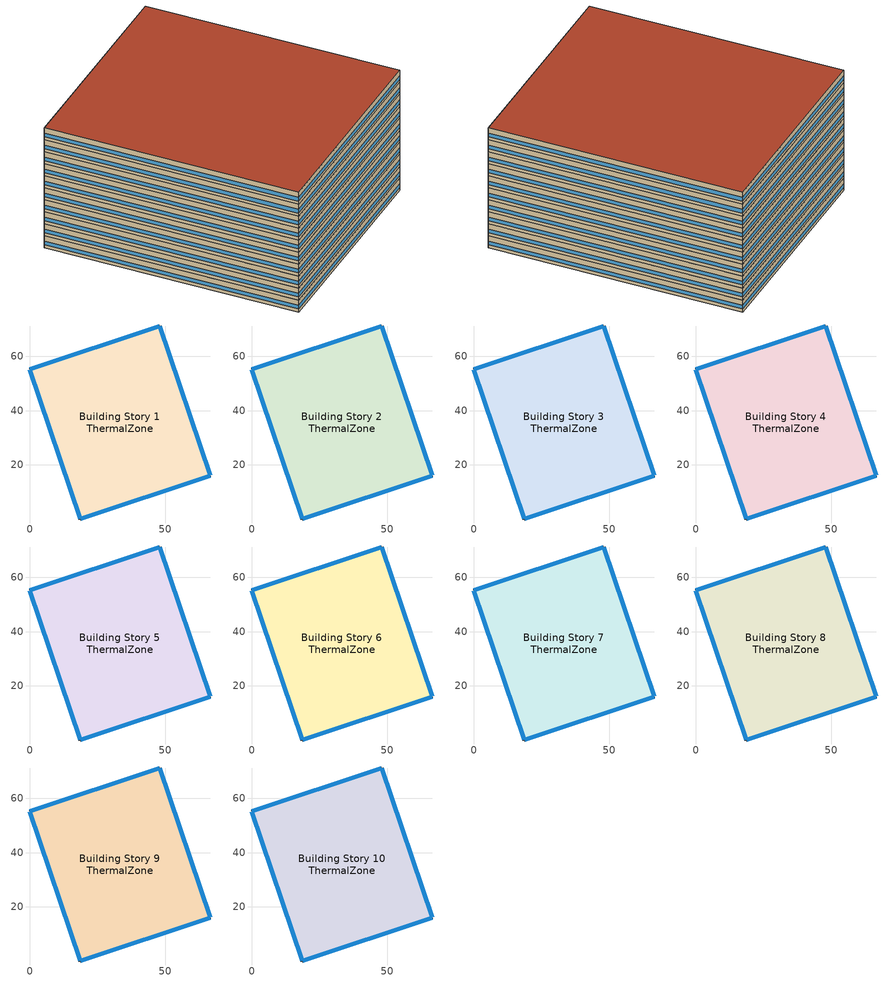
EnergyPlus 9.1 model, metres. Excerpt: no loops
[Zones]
Building Story 1 ThermalZone
 floor ground (Typical Insulated Carpeted 6in Slab Floor): 66.46,16.05 18.65,0 0,55.14 47.81,71.19 z0
 wall outside (Typical Insulated Exterior Mass Wall R-9.62): 18.65,0 66.46,16.05 47.81,71.19 0,55.14 18.65,0 z0:3
 window (U 0.57 SHGC 0.49 Dbl Blue 6mm/6mm Air): 18.67,0.01 66.43,16.04 / 0.01,55.12 18.64,0.02 / 47.78,71.19 0.02,55.15 / 66.45,16.08 47.82,71.17 z0.76:1.66
 ceiling adiabatic (LargeHotel Interior Ceiling): 47.81,71.19 0,55.14 18.65,0 66.46,16.05 z3
Building Story 2 ThermalZone
 floor adiabatic (Typical Insulated Carpeted 6in Slab Floor): 66.46,16.05 18.65,0 0,55.14 47.81,71.19 z3
 wall outside (Typical Insulated Exterior Mass Wall R-9.62): 47.81,71.19 0,55.14 18.65,0 66.46,16.05 47.81,71.19 z3:6
 window (U 0.57 SHGC 0.49 Dbl Blue 6mm/6mm Air): 47.78,71.19 0.02,55.15 / 66.45,16.08 47.82,71.17 / 18.67,0.01 66.43,16.04 / 0.01,55.12 18.64,0.02 z3.76:4.66
 ceiling adiabatic (Typical IEAD Roof R-15.87): 47.81,71.19 0,55.14 18.65,0 66.46,16.05 z6
Building Story 3 ThermalZone
 floor adiabatic (LargeHotel Interior Floor): 66.46,16.05 18.65,0 0,55.14 47.81,71.19 z6
 wall outside (Typical Insulated Exterior Mass Wall R-9.62): 18.65,0 66.46,16.05 47.81,71.19 0,55.14 18.65,0 z6:9
 window (U 0.57 SHGC 0.49 Dbl Blue 6mm/6mm Air): 18.67,0.01 66.43,16.04 / 0.01,55.12 18.64,0.02 / 47.78,71.19 0.02,55.15 / 66.45,16.08 47.82,71.17 z6.76:7.66
 ceiling adiabatic (Typical IEAD Roof R-15.87): 47.81,71.19 0,55.14 18.65,0 66.46,16.05 z9
Building Story 4 ThermalZone
 floor adiabatic (LargeHotel Interior Floor): 66.46,16.05 18.65,0 0,55.14 47.81,71.19 z9
 wall outside (Typical Insulated Exterior Mass Wall R-9.62): 18.65,0 66.46,16.05 47.81,71.19 0,55.14 18.65,0 z9:12
 window (U 0.57 SHGC 0.49 Dbl Blue 6mm/6mm Air): 18.67,0.01 66.43,16.04 / 0.01,55.12 18.64,0.02 / 47.78,71.19 0.02,55.15 / 66.45,16.08 47.82,71.17 z9.76:10.66
 ceiling adiabatic (Typical IEAD Roof R-15.87): 47.81,71.19 0,55.14 18.65,0 66.46,16.05 z12
Building Story 5 ThermalZone
 floor adiabatic (LargeHotel Interior Floor): 66.46,16.05 18.65,0 0,55.14 47.81,71.19 z12
 wall outside (Typical Insulated Exterior Mass Wall R-9.62): 18.65,0 66.46,16.05 47.81,71.19 0,55.14 18.65,0 z12:15
 window (U 0.57 SHGC 0.49 Dbl Blue 6mm/6mm Air): 18.67,0.01 66.43,16.04 / 0.01,55.12 18.64,0.02 / 47.78,71.19 0.02,55.15 / 66.45,16.08 47.82,71.17 z12.76:13.66
 ceiling adiabatic (Typical IEAD Roof R-15.87): 47.81,71.19 0,55.14 18.65,0 66.46,16.05 z15
Building Story 6 ThermalZone
 floor adiabatic (LargeHotel Interior Floor): 66.46,16.05 18.65,0 0,55.14 47.81,71.19 z15
 wall outside (Typical Insulated Exterior Mass Wall R-9.62): 18.65,0 66.46,16.05 47.81,71.19 0,55.14 18.65,0 z15:18
 window (U 0.57 SHGC 0.49 Dbl Blue 6mm/6mm Air): 18.67,0.01 66.43,16.04 / 0.01,55.12 18.64,0.02 / 47.78,71.19 0.02,55.15 / 66.45,16.08 47.82,71.17 z15.76:16.66
 ceiling adiabatic (Typical IEAD Roof R-15.87): 47.81,71.19 0,55.14 18.65,0 66.46,16.05 z18
Building Story 7 ThermalZone
 floor adiabatic (LargeHotel Interior Floor): 66.46,16.05 18.65,0 0,55.14 47.81,71.19 z18
 wall outside (Typical Insulated Exterior Mass Wall R-9.62): 18.65,0 66.46,16.05 47.81,71.19 0,55.14 18.65,0 z18:21
 window (U 0.57 SHGC 0.49 Dbl Blue 6mm/6mm Air): 18.67,0.01 66.43,16.04 / 0.01,55.12 18.64,0.02 / 47.78,71.19 0.02,55.15 / 66.45,16.08 47.82,71.17 z18.76:19.66
 ceiling adiabatic (Typical IEAD Roof R-15.87): 47.81,71.19 0,55.14 18.65,0 66.46,16.05 z21
Building Story 8 ThermalZone
 floor adiabatic (LargeHotel Interior Floor): 66.46,16.05 18.65,0 0,55.14 47.81,71.19 z21
 wall outside (Typical Insulated Exterior Mass Wall R-9.62): 18.65,0 66.46,16.05 47.81,71.19 0,55.14 18.65,0 z21:24
 window (U 0.57 SHGC 0.49 Dbl Blue 6mm/6mm Air): 18.67,0.01 66.43,16.04 / 0.01,55.12 18.64,0.02 / 47.78,71.19 0.02,55.15 / 66.45,16.08 47.82,71.17 z21.76:22.66
 roof outside (Typical IEAD Roof R-15.87): 47.81,71.19 0,55.14 18.65,0 66.46,16.05 z24
Building Story 9 ThermalZone
 floor adiabatic (Typical Insulated Carpeted 6in Slab Floor): 66.46,16.05 18.65,0 0,55.14 47.81,71.19 z24
 wall outside (Typical Insulated Exterior Mass Wall R-9.62): 18.65,0 66.46,16.05 47.81,71.19 0,55.14 18.65,0 z24:27
 window (U 0.57 SHGC 0.49 Dbl Blue 6mm/6mm Air): 18.67,0.01 66.43,16.04 / 0.01,55.12 18.64,0.02 / 47.78,71.19 0.02,55.15 / 66.45,16.08 47.82,71.17 z24.76:25.66
 ceiling adiabatic (LargeHotel Interior Ceiling): 47.81,71.19 0,55.14 18.65,0 66.46,16.05 z27
Building Story 10 ThermalZone
 floor adiabatic (Typical Insulated Carpeted 6in Slab Floor): 66.46,16.05 18.65,0 0,55.14 47.81,71.19 z27
 wall outside (Typical Insulated Exterior Mass Wall R-9.62): 18.65,0 66.46,16.05 47.81,71.19 0,55.14 18.65,0 z27:30
 window (U 0.57 SHGC 0.49 Dbl Blue 6mm/6mm Air): 18.67,0.01 66.43,16.04 / 0.01,55.12 18.64,0.02 / 47.78,71.19 0.02,55.15 / 66.45,16.08 47.82,71.17 z27.76:28.66
 roof outside (Typical IEAD Roof R-15.87): 47.81,71.19 0,55.14 18.65,0 66.46,16.05 z30
shading: 0,55.14 18.65,0 / 18.65,0 66.46,16.05 / 66.46,16.05 47.81,71.19 / 47.81,71.19 0,55.14 z0:24; 66.46,16.05 18.65,0 0,55.14 47.81,71.19 z0; 47.81,71.19 0,55.14 18.65,0 66.46,16.05 z24
[Building]
Hotel 1: Terrain=City
[Site:Location]
Buffalo Niagara Intl Ap_NY_USA: Latitude {deg}=42.8197; Longitude {deg}=-78.8497; Time Zone {hr}=-5; Elevation {m}=215
[Site:GroundTemperature:BuildingSurface]
19.74, 19.69, 19.85, 20.06, 20.27, 20.46, 20.61, 20.65, 20.6, 20.38, 20.19, 19.9
[Site:WaterMainsTemperature]
Calculation Method=Correlation; Annual Average Outdoor Air Temperature {C}=8.96667; Maximum Difference In Monthly Average Outdoor Air Temperatures {deltaC}=26.2
[SizingPeriod:DesignDay] Day of Month=21; Dry-Bulb Temperature Range Modifier Type=DefaultMultipliers; Humidity Condition Type=Wetbulb; Barometric Pressure {Pa}=98769; Rain Indicator=No; Snow Indicator=No; Daylight Saving Time Indicator=No
Name | Month | Day Type | Maximum Dry-Bulb Temperature {C} | Daily Dry-Bulb Temperature Range {deltaC} | Wetbulb or DewPoint at Maximum Dry-Bulb {C} | Wind Speed {m/s} | Wind Direction {deg} | Solar Model Indicator | ASHRAE Clear Sky Optical Depth for Beam Irradiance (taub) | ASHRAE Clear Sky Optical Depth for Diffuse Irradiance (taud) | Sky Clearness
Buffalo Niagara Intl Ap Ann Clg .4% Condns DB=>MWB | 7 | SummerDesignDay | 30.3 | 9.3 | 21.8 | 5.7 | 240 | ASHRAETau | 0.462 | 2.001
Buffalo Niagara Intl Ap Ann Clg .4% Condns WB=>MDB | 7 | SummerDesignDay | 27.8 | 9.3 | 23.8 | 5.7 | 240 | ASHRAETau | 0.462 | 2.001
Buffalo Niagara Intl Ap Ann Htg 99.6% Condns DB | 1 | WinterDesignDay | -16.3 | 0 | -16.3 | 5.1 | 270 | ASHRAEClearSky |  |  | 0
[Material] Thermal Absorptance=0.9
Name | Roughness | Thickness {m} | Conductivity {W/m-K} | Density {kg/m3} | Specific Heat {J/kg-K} | Solar Absorptance | Visible Absorptance
1/2IN Gypsum | Smooth | 0.0127 | 0.16 | 784.9 | 830 | 0.4 | 0.4
100mm Normalweight concrete floor | MediumRough | 0.1016 | 2.31045 | 2322 | 832.557 | 0 | 0
1IN Stucco | Smooth | 0.0253 | 0.6918 | 1858 | 837 | 0.7 | 0.92
6 in. Normalweight Concrete Floor | MediumRough | 0.1524 | 2.31 | 2322 | 832 | 0.7 | 0.7
8IN CONCRETE HW RefBldg | Rough | 0.2032 | 1.311 | 2240 | 836.8 | 0.7 | 0.7
Metal Roof Surface | Smooth | 0.0008 | 45.28 | 7824 | 500 | 0.7 | 0.7
Roof Membrane | VeryRough | 0.0095 | 0.16 | 1121.29 | 1460 | 0.7 | 0.7
[Material:NoMass] Roughness=Smooth; Thermal Absorptance=0.9; Solar Absorptance=0.7
Name | Thermal Resistance {m2-K/W} | Visible Absorptance
CP02 CARPET PAD; Typical Carpet Pad | 0.21648 | 0.8
Nonres_Floor_Insulation | 2.88292 | 0.7
Typical Insulation R-14.76 | 2.59864 | 0.7
Typical Insulation R-7.23 | 1.27273 | 0.7
[WindowMaterial:Gas]
AIR 6MM: Gas Type=Air; Thickness {m}=0.0063
[WindowMaterial:Glazing] Optical Data Type=SpectralAverage; Thickness {m}=0.006; Infrared Transmittance at Normal Incidence=0; Front Side Infrared Hemispherical Emissivity=0.84; Back Side Infrared Hemispherical Emissivity=0.84; Conductivity {W/m-K}=0.9; Dirt Correction Factor for Solar and Visible Transmittance=1; Solar Diffusing=No
Name | Solar Transmittance at Normal Incidence | Front Side Solar Reflectance at Normal Incidence | Back Side Solar Reflectance at Normal Incidence | Visible Transmittance at Normal Incidence | Front Side Visible Reflectance at Normal Incidence | Back Side Visible Reflectance at Normal Incidence
BLUE 6MM | 0.48 | 0.05 | 0.05 | 0.57 | 0.06 | 0.06
CLEAR 6MM | 0.775 | 0.071 | 0.071 | 0.881 | 0.08 | 0.08
[Construction]
LargeHotel Interior Ceiling: CP02 CARPET PAD, 100mm Normalweight concrete floor, Nonres_Floor_Insulation
LargeHotel Interior Floor: Nonres_Floor_Insulation, 100mm Normalweight concrete floor, CP02 CARPET PAD
Typical IEAD Roof R-15.87: Roof Membrane, Typical Insulation R-14.76, Metal Roof Surface
Typical Insulated Carpeted 6in Slab Floor: 6 in. Normalweight Concrete Floor, Typical Carpet Pad
Typical Insulated Exterior Mass Wall R-9.62: 1IN Stucco, 8IN CONCRETE HW RefBldg, Typical Insulation R-7.23, 1/2IN Gypsum
U 0.57 SHGC 0.49 Dbl Blue 6mm/6mm Air: BLUE 6MM, AIR 6MM, CLEAR 6MM
[Zone]
Building Story 1 ThermalZone; Building Story 10 ThermalZone; Building Story 2 ThermalZone; Building Story 3 ThermalZone; Building Story 4 ThermalZone; Building Story 5 ThermalZone; Building Story 6 ThermalZone; Building Story 7 ThermalZone; Building Story 8 ThermalZone; Building Story 9 ThermalZone
[AvailabilityManager:NightCycle] Applicability Schedule=Always On Discrete; Control Type=CycleOnAny; Thermostat Tolerance {deltaC}=1; Cycling Run Time Control Type=FixedRunTime; Cycling Run Time {s}=1800
Name | Fan Schedule
Availability Manager Night Cycle 1 | 1 Zone VAV Occ Sch
Availability Manager Night Cycle 2 | 1 Zone VAV 1 Occ Sch
Availability Manager Night Cycle 3 | 1 Zone VAV 2 Occ Sch
Availability Manager Night Cycle 4 | 1 Zone VAV 3 Occ Sch
Availability Manager Night Cycle 5 | 1 Zone VAV 4 Occ Sch
[AvailabilityManager:Scheduled] Schedule=Always On Discrete
1 Zone VAV OA System Availability Manager; 1 Zone VAV 1 OA System Availability Manager; 1 Zone VAV 2 OA System Availability Manager; 1 Zone VAV 3 OA System Availability Manager; 1 Zone VAV 4 OA System Availability Manager
[Exterior:Lights] Control Option=AstronomicalClock
Name | Schedule | Design Level {W}
Building Facades | Schedule Ruleset 1 | 1921.14
Entry Canopies | Always On Discrete | 2025
Main Entries | Always On Discrete | 1517.57
Other Doors | Always On Discrete | 574.147
Parking Areas and Drives | Always On Discrete | 34093.3
[Fan:ZoneExhaust] Availability Schedule=HotelLarge Kitchen_Exhaust_SCH; Fan Total Efficiency=0.0660786; Pressure Rise {Pa}=124.544; Flow Fraction Schedule=HotelLarge Kitchen_Exhaust_SCH; System Availability Manager Coupling Mode=Decoupled
Name | Maximum Flow Rate {m3/s}
Zone LargeHotel Kitchen A  - Story Ground Exhaust Fan; Zone LargeHotel Kitchen C  - Story Ground Exhaust Fan | 0.219328
Zone LargeHotel Kitchen B  - Story Ground Exhaust Fan | 0.712597
[EnergyManagementSystem:Sensor] Output:Variable or Output:Meter Index Key=Environment
Name | Output:Variable or Output:Meter
Mains_Water_Temp_Sen | Site Mains Water Temperature
OAT; OAT_1; OAT_2 | Site Outdoor Air Drybulb Temperature
[EnergyManagementSystem:Actuator] Actuated Component Control Type=Schedule Value
Name | Actuated Component Unique | Actuated Component Type
Mains_Water_Temp_Act | Mains Water Temperature | Schedule:Constant
SYS1ZoneVAV2ClgSch0; SYS1ZoneVAV3ClgSch0; SYS1ZoneVAV4ClgSch0 | HotelLarge CLGSETP_SCH | Schedule:Year
SYS1ZoneVAV2HtgSch0; SYS1ZoneVAV3HtgSch0; SYS1ZoneVAV4HtgSch0 | HotelLarge HTGSETP_SCH | Schedule:Year
[EnergyManagementSystem:Program]
Mains_Water_Prg: SET Mains_Water_Temp_Act = Mains_Water_Temp_Sen
SYS1ZoneVAV2OptimumStartProg0: IF DaylightSavings==0 && DayOfWeek>1 && Hour==5 && OAT<23.9 && OAT>1.7; SET SYS1ZoneVAV2ClgSch0 = 29.4; SET SYS1ZoneVAV2HtgSch0 = 15.6; ELSEIF DaylightSavings==0 && DayOfWeek==1 && Hour==7 && OAT<23.9 && OAT>1.7; SET SYS1ZoneVAV2ClgSch0 = 29.4; SET SYS1ZoneVAV2HtgSch0 = 15.6; ELSEIF DaylightSavings==1 && DayOfWeek>1 && Hour==4 && OAT<23.9 && OAT>1.7; SET SYS1ZoneVAV2ClgSch0 = 29.4; SET SYS1ZoneVAV2HtgSch0 = 15.6; ELSEIF DaylightSavings==1 && DayOfWeek==1 && Hour==6 && OAT<23.9 && OAT>1.7; SET SYS1ZoneVAV2ClgSch0 = 29.4; SET SYS1ZoneVAV2HtgSch0 = 15.6; ELSE; SET SYS1ZoneVAV2ClgSch0 = NULL; SET SYS1ZoneVAV2HtgSch0 = NULL; ENDIF
SYS1ZoneVAV3OptimumStartProg0: IF DaylightSavings==0 && DayOfWeek>1 && Hour==5 && OAT_1<23.9 && OAT_1>1.7; SET SYS1ZoneVAV3ClgSch0 = 29.4; SET SYS1ZoneVAV3HtgSch0 = 15.6; ELSEIF DaylightSavings==0 && DayOfWeek==1 && Hour==7 && OAT_1<23.9 && OAT_1>1.7; SET SYS1ZoneVAV3ClgSch0 = 29.4; SET SYS1ZoneVAV3HtgSch0 = 15.6; ELSEIF DaylightSavings==1 && DayOfWeek>1 && Hour==4 && OAT_1<23.9 && OAT_1>1.7; SET SYS1ZoneVAV3ClgSch0 = 29.4; SET SYS1ZoneVAV3HtgSch0 = 15.6; ELSEIF DaylightSavings==1 && DayOfWeek==1 && Hour==6 && OAT_1<23.9 && OAT_1>1.7; SET SYS1ZoneVAV3ClgSch0 = 29.4; SET SYS1ZoneVAV3HtgSch0 = 15.6; ELSE; SET SYS1ZoneVAV3ClgSch0 = NULL; SET SYS1ZoneVAV3HtgSch0 = NULL; ENDIF
SYS1ZoneVAV4OptimumStartProg0: IF DaylightSavings==0 && DayOfWeek>1 && Hour==5 && OAT_2<23.9 && OAT_2>1.7; SET SYS1ZoneVAV4ClgSch0 = 29.4; SET SYS1ZoneVAV4HtgSch0 = 15.6; ELSEIF DaylightSavings==0 && DayOfWeek==1 && Hour==7 && OAT_2<23.9 && OAT_2>1.7; SET SYS1ZoneVAV4ClgSch0 = 29.4; SET SYS1ZoneVAV4HtgSch0 = 15.6; ELSEIF DaylightSavings==1 && DayOfWeek>1 && Hour==4 && OAT_2<23.9 && OAT_2>1.7; SET SYS1ZoneVAV4ClgSch0 = 29.4; SET SYS1ZoneVAV4HtgSch0 = 15.6; ELSEIF DaylightSavings==1 && DayOfWeek==1 && Hour==6 && OAT_2<23.9 && OAT_2>1.7; SET SYS1ZoneVAV4ClgSch0 = 29.4; SET SYS1ZoneVAV4HtgSch0 = 15.6; ELSE; SET SYS1ZoneVAV4ClgSch0 = NULL; SET SYS1ZoneVAV4HtgSch0 = NULL; ENDIF
[EnergyManagementSystem:ProgramCallingManager]
Mains_Water_Prg_Mgr: BeginTimestepBeforePredictor; Mains_Water_Prg
SYS1ZoneVAV2OptimumStartCallingManager0: BeginTimestepBeforePredictor; SYS1ZoneVAV2OptimumStartProg0
SYS1ZoneVAV3OptimumStartCallingManager0: BeginTimestepBeforePredictor; SYS1ZoneVAV3OptimumStartProg0
SYS1ZoneVAV4OptimumStartCallingManager0: BeginTimestepBeforePredictor; SYS1ZoneVAV4OptimumStartProg0
[Schedule:Day:Interval]
HotelLarge HTGSETP_SCH Default; HotelLarge HTGSETP_SCH Summer Design Day; HotelLarge HTGSETP_SCH Winter Design Day: No, 24:00, 21
HotelLarge CLGSETP_SCH Default; HotelLarge CLGSETP_SCH Summer Design Day; HotelLarge CLGSETP_SCH Winter Design Day: No, 24:00, 24
1 Zone VAV Occ Sch Default; 1 Zone VAV Occ Sch Summer Design Day; 1 Zone VAV Occ Sch Winter Design Day; 1 Zone VAV 1 Occ Sch Default; 1 Zone VAV 1 Occ Sch Summer Design Day; 1 Zone VAV 1 Occ Sch Winter Design Day; 1 Zone VAV 2 Occ Sch Summer Design Day; 1 Zone VAV 2 Occ Sch Winter Design Day; 1 Zone VAV 3 Occ Sch Default; 1 Zone VAV 3 Occ Sch Summer Design Day; 1 Zone VAV 3 Occ Sch Winter Design Day; 1 Zone VAV 4 Occ Sch Sunday; 1 Zone VAV 4 Occ Sch Summer Design Day; 1 Zone VAV 4 Occ Sch Winter Design Day: No, 24:00, 1
1 Zone VAV 2 Occ Sch Default: No, 07:00, 1, 08:00, 0, 12:00, 1, 13:00, 0, 24:00, 1
1 Zone VAV 2 Occ Sch Saturday; 1 Zone VAV 4 Occ Sch Default: No, 12:00, 1, 13:00, 0, 24:00, 1
1 Zone VAV 2 Occ Sch Sunday: No, 12:00, 1, 13:00, 0, 18:00, 1, 19:00, 0, 24:00, 1
HotelLarge Kitchen_Exhaust_SCH Default; HotelLarge Kitchen_Exhaust_SCH Summer Design Day; HotelLarge Kitchen_Exhaust_SCH Winter Design Day: No, 07:00, 0, 24:00, 1
Schedule Day 33: No, 06:00, 0, 24:00, 1
[Schedule:Week:Daily]
HotelLarge HTGSETP_SCH Week Rule - Jan1-Dec31: HotelLarge HTGSETP_SCH Default, HotelLarge HTGSETP_SCH Default, HotelLarge HTGSETP_SCH Default, HotelLarge HTGSETP_SCH Default, HotelLarge HTGSETP_SCH Default, HotelLarge HTGSETP_SCH Default, HotelLarge HTGSETP_SCH Default, HotelLarge HTGSETP_SCH Default, HotelLarge HTGSETP_SCH Summer Design Day, HotelLarge HTGSETP_SCH Winter Design Day, HotelLarge HTGSETP_SCH Default, HotelLarge HTGSETP_SCH Default
HotelLarge CLGSETP_SCH Week Rule - Jan1-Dec31: HotelLarge CLGSETP_SCH Default, HotelLarge CLGSETP_SCH Default, HotelLarge CLGSETP_SCH Default, HotelLarge CLGSETP_SCH Default, HotelLarge CLGSETP_SCH Default, HotelLarge CLGSETP_SCH Default, HotelLarge CLGSETP_SCH Default, HotelLarge CLGSETP_SCH Default, HotelLarge CLGSETP_SCH Summer Design Day, HotelLarge CLGSETP_SCH Winter Design Day, HotelLarge CLGSETP_SCH Default, HotelLarge CLGSETP_SCH Default
1 Zone VAV Occ Sch Week Rule - Jan1-Dec31: 1 Zone VAV Occ Sch Default, 1 Zone VAV Occ Sch Default, 1 Zone VAV Occ Sch Default, 1 Zone VAV Occ Sch Default, 1 Zone VAV Occ Sch Default, 1 Zone VAV Occ Sch Default, 1 Zone VAV Occ Sch Default, 1 Zone VAV Occ Sch Default, 1 Zone VAV Occ Sch Summer Design Day, 1 Zone VAV Occ Sch Winter Design Day, 1 Zone VAV Occ Sch Default, 1 Zone VAV Occ Sch Default
1 Zone VAV 1 Occ Sch Week Rule - Jan1-Dec31: 1 Zone VAV 1 Occ Sch Default, 1 Zone VAV 1 Occ Sch Default, 1 Zone VAV 1 Occ Sch Default, 1 Zone VAV 1 Occ Sch Default, 1 Zone VAV 1 Occ Sch Default, 1 Zone VAV 1 Occ Sch Default, 1 Zone VAV 1 Occ Sch Default, 1 Zone VAV 1 Occ Sch Default, 1 Zone VAV 1 Occ Sch Summer Design Day, 1 Zone VAV 1 Occ Sch Winter Design Day, 1 Zone VAV 1 Occ Sch Default, 1 Zone VAV 1 Occ Sch Default
1 Zone VAV 2 Occ Sch Week Rule - Jan1-Jan6: 1 Zone VAV 2 Occ Sch Default, 1 Zone VAV 2 Occ Sch Default, 1 Zone VAV 2 Occ Sch Default, 1 Zone VAV 2 Occ Sch Default, 1 Zone VAV 2 Occ Sch Default, 1 Zone VAV 2 Occ Sch Default, 1 Zone VAV 2 Occ Sch Saturday, 1 Zone VAV 2 Occ Sch Default, 1 Zone VAV 2 Occ Sch Summer Design Day, 1 Zone VAV 2 Occ Sch Winter Design Day, 1 Zone VAV 2 Occ Sch Default, 1 Zone VAV 2 Occ Sch Default
1 Zone VAV 2 Occ Sch Week Rule - Jan7-Dec31: 1 Zone VAV 2 Occ Sch Sunday, 1 Zone VAV 2 Occ Sch Default, 1 Zone VAV 2 Occ Sch Default, 1 Zone VAV 2 Occ Sch Default, 1 Zone VAV 2 Occ Sch Default, 1 Zone VAV 2 Occ Sch Default, 1 Zone VAV 2 Occ Sch Saturday, 1 Zone VAV 2 Occ Sch Default, 1 Zone VAV 2 Occ Sch Summer Design Day, 1 Zone VAV 2 Occ Sch Winter Design Day, 1 Zone VAV 2 Occ Sch Default, 1 Zone VAV 2 Occ Sch Default
1 Zone VAV 3 Occ Sch Week Rule - Jan1-Dec31: 1 Zone VAV 3 Occ Sch Default, 1 Zone VAV 3 Occ Sch Default, 1 Zone VAV 3 Occ Sch Default, 1 Zone VAV 3 Occ Sch Default, 1 Zone VAV 3 Occ Sch Default, 1 Zone VAV 3 Occ Sch Default, 1 Zone VAV 3 Occ Sch Default, 1 Zone VAV 3 Occ Sch Default, 1 Zone VAV 3 Occ Sch Summer Design Day, 1 Zone VAV 3 Occ Sch Winter Design Day, 1 Zone VAV 3 Occ Sch Default, 1 Zone VAV 3 Occ Sch Default
1 Zone VAV 4 Occ Sch Week Rule - Jan1-Jan6: 1 Zone VAV 4 Occ Sch Default, 1 Zone VAV 4 Occ Sch Default, 1 Zone VAV 4 Occ Sch Default, 1 Zone VAV 4 Occ Sch Default, 1 Zone VAV 4 Occ Sch Default, 1 Zone VAV 4 Occ Sch Default, 1 Zone VAV 4 Occ Sch Sunday, 1 Zone VAV 4 Occ Sch Default, 1 Zone VAV 4 Occ Sch Summer Design Day, 1 Zone VAV 4 Occ Sch Winter Design Day, 1 Zone VAV 4 Occ Sch Default, 1 Zone VAV 4 Occ Sch Default
1 Zone VAV 4 Occ Sch Week Rule - Jan7-Dec31: 1 Zone VAV 4 Occ Sch Sunday, 1 Zone VAV 4 Occ Sch Default, 1 Zone VAV 4 Occ Sch Default, 1 Zone VAV 4 Occ Sch Default, 1 Zone VAV 4 Occ Sch Default, 1 Zone VAV 4 Occ Sch Default, 1 Zone VAV 4 Occ Sch Sunday, 1 Zone VAV 4 Occ Sch Default, 1 Zone VAV 4 Occ Sch Summer Design Day, 1 Zone VAV 4 Occ Sch Winter Design Day, 1 Zone VAV 4 Occ Sch Default, 1 Zone VAV 4 Occ Sch Default
HotelLarge Kitchen_Exhaust_SCH Week Rule - Jan1-Dec31: HotelLarge Kitchen_Exhaust_SCH Default, HotelLarge Kitchen_Exhaust_SCH Default, HotelLarge Kitchen_Exhaust_SCH Default, HotelLarge Kitchen_Exhaust_SCH Default, HotelLarge Kitchen_Exhaust_SCH Default, HotelLarge Kitchen_Exhaust_SCH Default, HotelLarge Kitchen_Exhaust_SCH Default, HotelLarge Kitchen_Exhaust_SCH Default, HotelLarge Kitchen_Exhaust_SCH Summer Design Day, HotelLarge Kitchen_Exhaust_SCH Winter Design Day, HotelLarge Kitchen_Exhaust_SCH Default, HotelLarge Kitchen_Exhaust_SCH Default
Schedule Ruleset 1 Week Rule - Jan1-Dec31: Schedule Day 33, Schedule Day 33, Schedule Day 33, Schedule Day 33, Schedule Day 33, Schedule Day 33, Schedule Day 33, Schedule Day 33, Schedule Day 33, Schedule Day 33, Schedule Day 33, Schedule Day 33
[Schedule:Year]
HotelLarge HTGSETP_SCH: HotelLarge HTGSETP_SCH Week Rule - Jan1-Dec31, 1, 1, 12, 31
HotelLarge CLGSETP_SCH: HotelLarge CLGSETP_SCH Week Rule - Jan1-Dec31, 1, 1, 12, 31
1 Zone VAV Occ Sch: 1 Zone VAV Occ Sch Week Rule - Jan1-Dec31, 1, 1, 12, 31
1 Zone VAV 1 Occ Sch: 1 Zone VAV 1 Occ Sch Week Rule - Jan1-Dec31, 1, 1, 12, 31
1 Zone VAV 2 Occ Sch: 1 Zone VAV 2 Occ Sch Week Rule - Jan1-Jan6, 1, 1, 1, 6, 1 Zone VAV 2 Occ Sch Week Rule - Jan7-Dec31, 1, 7, 12, 31
1 Zone VAV 3 Occ Sch: 1 Zone VAV 3 Occ Sch Week Rule - Jan1-Dec31, 1, 1, 12, 31
1 Zone VAV 4 Occ Sch: 1 Zone VAV 4 Occ Sch Week Rule - Jan1-Jan6, 1, 1, 1, 6, 1 Zone VAV 4 Occ Sch Week Rule - Jan7-Dec31, 1, 7, 12, 31
HotelLarge Kitchen_Exhaust_SCH: HotelLarge Kitchen_Exhaust_SCH Week Rule - Jan1-Dec31, 1, 1, 12, 31
Schedule Ruleset 1: Schedule Ruleset 1 Week Rule - Jan1-Dec31, 1, 1, 12, 31
[Schedule:Constant]
Name | Hourly Value
Always On Discrete | 1
Mains Water Temperature | 10
